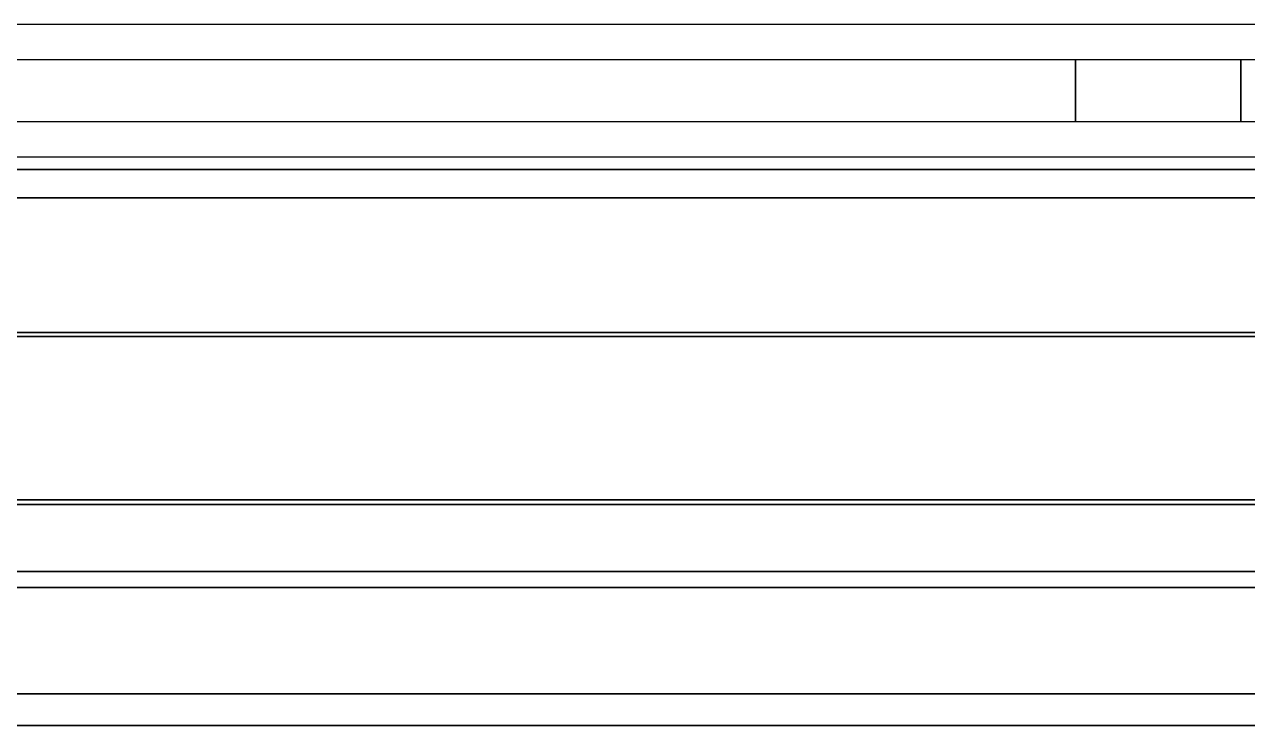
# Model space of a CAD drawing. Extents: x -3500 to 3500, y -3500 to 3500.
# Drawn here: x 835 to 1392, y -1429 to -1110 of the extents above; entities that cross this region are included whole.
import ezdxf

# ---------------------------------------------------------------- set-up
doc = ezdxf.new("R2010")
doc.units = 0
for name, color, linetype in [('L5D0', 3, 'CONTINUOUS'), ('L5D100', 7, 'CONTINUOUS'), ('L5D11', 2, 'CONTINUOUS')]:
    doc.layers.add(name, color=color, linetype=linetype)

# ---------------------------------------------------------------- blocks, each defined once
blk = doc.blocks.new('ground_main_5')
at = {"layer": 'L5D0'}
for points in [[(2324.91, -1109.815), (407.531, -1109.815)], [(407.531, -1170.185), (2324.91, -1170.185)], [(2334.91, -1175.904), (370.5875, -1175.904)], [(370.5875, -1175.904), (2334.91, -1175.904)], [(2337.4295, -1250.094), (292.8855, -1250.094)], [(292.8855, -1250.094), (2337.4295, -1250.094)], [(2341.3715, -1328.456), (287.125, -1328.456)], [(287.125, -1328.456), (2341.3715, -1328.456)], [(2343.275, -1366.303), (300.3495, -1366.303)], [(300.3495, -1366.303), (2343.275, -1366.303)], [(2344.006, -1429.1695), (394.9895, -1429.1695)], [(394.9895, -1429.1695), (2344.006, -1429.1695)]]:
    blk.add_lwpolyline(points, dxfattribs=at)
blk = doc.blocks.new('TOP_main_5_Cheese_100')
at = {"layer": 'L5D100'}
for points in [[(2324.91, -1109.815), (407.531, -1109.815)], [(407.531, -1170.185), (2324.91, -1170.185)], [(2334.91, -1188.7245), (342.8235, -1188.7245)], [(342.8235, -1188.7245), (2334.91, -1188.7245)], [(2337.5245, -1251.975), (292.209, -1251.975)], [(292.209, -1251.975), (2337.5245, -1251.975)], [(2341.2675, -1326.39), (286.7855, -1326.39)], [(286.7855, -1326.39), (2341.2675, -1326.39)], [(2342.9065, -1358.9795), (296.6535, -1358.9795)], [(296.6535, -1358.9795), (2342.9065, -1358.9795)], [(2344.7335, -1414.7), (348.663, -1414.7)], [(348.663, -1414.7), (2344.7335, -1414.7)]]:
    blk.add_lwpolyline(points, dxfattribs=at)
blk = doc.blocks.new('TOP_main_5')
at = {"layer": 'L5D11'}
blk.add_lwpolyline([(407.531, -1125.815), (1313.8035, -1125.815), (1313.8035, -1154.185), (407.531, -1154.185)], dxfattribs=at)
for points in [[(1313.8035, -1154.185), (1313.8035, -1125.815), (1389.1245, -1125.815), (1389.1245, -1154.185)], [(1389.1245, -1154.185), (1389.1245, -1125.815), (1437.345, -1125.815), (1437.345, -1154.185)]]:
    blk.add_lwpolyline(points, close=True, dxfattribs=at)
for name in ['ground_main_5', 'TOP_main_5_Cheese_100']:
    blk.add_blockref(name, (0, 0))
blk = doc.blocks.new('TOP_main')
blk.add_blockref('TOP_main_5', (0, 0))

msp = doc.modelspace()

# ---------------------------------------------------------------- block references
msp.add_blockref('TOP_main', (0, 0))

doc.saveas('drawing.dxf')
